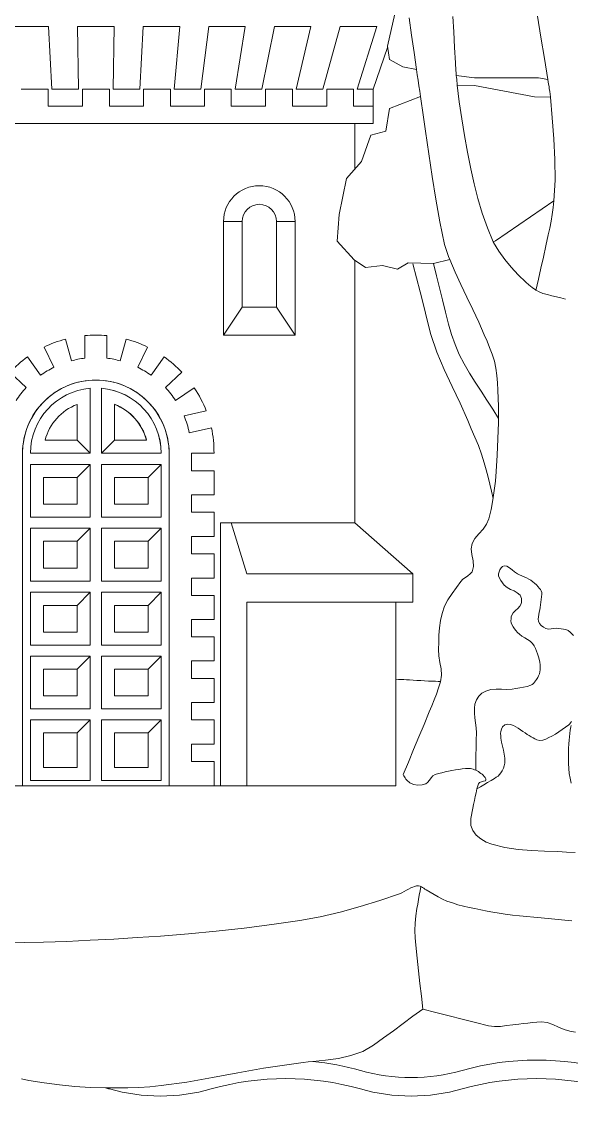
# Model space of a CAD drawing. Header units: metres. Extents: x 523239 to 523998, y 4669208 to 4669802.
# Drawn here: x 523824.61 to 523831.67, y 4669225.04 to 4669239.19 of the extents above; entities that cross this region are included whole.
import ezdxf

# ---------------------------------------------------------------- set-up
doc = ezdxf.new("R2010")
doc.units = ezdxf.units.M
doc.header["$MEASUREMENT"] = 0
doc.layers.add('992006 Lineas cajetin', color=7, linetype='Continuous', lineweight=0)

msp = doc.modelspace()

# ---------------------------------------------------------------- linework, layer by layer
at = {"layer": '992006 Lineas cajetin'}
for p, q in [((523829.311, 4669238.863), (523829.123, 4669238.327)), ((523829.123, 4669237.887), (523829.123, 4669238.107)), ((523821.987, 4669237.887), (523825.555, 4669237.887)), ((523829.123, 4669237.887), (523825.555, 4669237.887)), ((523828.889, 4669237.297), (523828.889, 4669237.887)), ((523827.439, 4669236.623), (523827.199, 4669236.623)), ((523827.199, 4669236.623), (523827.199, 4669235.159)), ((523827.439, 4669236.623), (523827.439, 4669235.519)), ((523827.883, 4669235.519), (523827.883, 4669236.623)), ((523828.121, 4669235.159), (523828.121, 4669236.623)), ((523828.889, 4669232.743), (523828.889, 4669236.123)), ((523827.439, 4669235.519), (523827.199, 4669235.159)), ((523827.883, 4669235.519), (523827.439, 4669235.519)), ((523827.883, 4669235.519), (523828.121, 4669235.159)), ((523828.121, 4669235.159), (523827.199, 4669235.159)), ((523825.627, 4669233.639), (523825.627, 4669234.475)), ((523825.795, 4669233.805), (523825.795, 4669234.267)), ((523825.795, 4669233.805), (523826.207, 4669233.805)), ((523824.613, 4669229.355), (523824.613, 4669233.639)), ((523825.627, 4669233.639), (523826.395, 4669233.639)), ((523826.499, 4669229.355), (523826.499, 4669233.639)), ((523825.627, 4669232.815), (523825.627, 4669233.495)), ((523825.627, 4669233.495), (523826.395, 4669233.495)), ((523826.395, 4669232.815), (523826.395, 4669233.495)), ((523825.795, 4669232.983), (523825.795, 4669233.327)), ((523825.795, 4669233.327), (523826.231, 4669233.327)), ((523826.231, 4669232.983), (523826.231, 4669233.327)), ((523827.079, 4669233.103), (523826.789, 4669233.103)), ((523825.795, 4669232.983), (523826.231, 4669232.983)), ((523825.627, 4669232.815), (523826.395, 4669232.815)), ((523824.715, 4669231.991), (523824.715, 4669232.671)), ((523825.483, 4669232.671), (523824.715, 4669232.671)), ((523825.483, 4669231.991), (523825.483, 4669232.671)), ((523825.627, 4669231.991), (523825.627, 4669232.671)), ((523825.627, 4669232.671), (523826.395, 4669232.671)), ((523826.395, 4669231.991), (523826.395, 4669232.671)), ((523828.889, 4669232.743), (523827.299, 4669232.743)), ((523828.889, 4669232.743), (523829.635, 4669232.085)), ((523824.883, 4669232.159), (523824.883, 4669232.505)), ((523825.315, 4669232.505), (523824.883, 4669232.505)), ((523825.315, 4669232.159), (523825.315, 4669232.505)), ((523825.795, 4669232.159), (523825.795, 4669232.505)), ((523825.795, 4669232.505), (523826.231, 4669232.505)), ((523826.231, 4669232.159), (523826.231, 4669232.505)), ((523827.079, 4669232.567), (523826.789, 4669232.567)), ((523827.079, 4669232.567), (523826.789, 4669232.567)), ((523827.079, 4669232.343), (523826.789, 4669232.343)), ((523825.315, 4669232.159), (523824.883, 4669232.159)), ((523825.795, 4669232.159), (523826.231, 4669232.159)), ((523825.483, 4669231.991), (523824.715, 4669231.991)), ((523825.627, 4669231.991), (523826.395, 4669231.991)), ((523827.079, 4669232.031), (523826.789, 4669232.031)), ((523827.079, 4669232.031), (523826.789, 4669232.031)), ((523824.715, 4669231.167), (523824.715, 4669231.847)), ((523825.483, 4669231.847), (523824.715, 4669231.847)), ((523825.483, 4669231.169), (523825.483, 4669231.847)), ((523825.627, 4669231.169), (523825.627, 4669231.847)), ((523825.627, 4669231.847), (523826.395, 4669231.847)), ((523826.395, 4669231.167), (523826.395, 4669231.847)), ((523827.079, 4669231.807), (523826.789, 4669231.807)), ((523827.079, 4669231.807), (523826.789, 4669231.807)), ((523825.315, 4669231.679), (523824.883, 4669231.679)), ((523824.883, 4669231.335), (523824.883, 4669231.679)), ((523825.315, 4669231.335), (523825.315, 4669231.679)), ((523825.795, 4669231.335), (523825.795, 4669231.679)), ((523825.795, 4669231.679), (523826.231, 4669231.679)), ((523826.231, 4669231.335), (523826.231, 4669231.679)), ((523829.417, 4669229.355), (523829.417, 4669231.719)), ((523827.079, 4669231.497), (523826.789, 4669231.497)), ((523827.079, 4669231.497), (523826.789, 4669231.497)), ((523825.315, 4669231.335), (523824.883, 4669231.335)), ((523825.795, 4669231.335), (523826.231, 4669231.335)), ((523827.079, 4669231.273), (523826.789, 4669231.273)), ((523827.079, 4669231.273), (523826.789, 4669231.273)), ((523827.079, 4669231.273), (523826.789, 4669231.273)), ((523825.483, 4669231.167), (523824.715, 4669231.167)), ((523825.627, 4669231.167), (523826.395, 4669231.167)), ((523824.715, 4669230.345), (523824.715, 4669231.025)), ((523825.483, 4669231.025), (523824.715, 4669231.025)), ((523825.483, 4669230.345), (523825.483, 4669231.025)), ((523825.627, 4669230.345), (523825.627, 4669231.025)), ((523825.627, 4669231.025), (523826.395, 4669231.025)), ((523826.395, 4669230.345), (523826.395, 4669231.025)), ((523827.079, 4669230.963), (523826.789, 4669230.963)), ((523827.079, 4669230.963), (523826.789, 4669230.963)), ((523824.883, 4669230.513), (523824.883, 4669230.857)), ((523825.315, 4669230.857), (523824.883, 4669230.857)), ((523825.315, 4669230.513), (523825.315, 4669230.857)), ((523825.795, 4669230.513), (523825.795, 4669230.857)), ((523825.795, 4669230.857), (523826.231, 4669230.857)), ((523826.231, 4669230.513), (523826.231, 4669230.857)), ((523827.079, 4669230.737), (523826.789, 4669230.737)), ((523827.079, 4669230.737), (523826.789, 4669230.737)), ((523827.079, 4669230.737), (523826.789, 4669230.737)), ((523827.079, 4669230.737), (523826.789, 4669230.737)), ((523825.315, 4669230.513), (523824.883, 4669230.513)), ((523825.795, 4669230.513), (523826.231, 4669230.513)), ((523827.079, 4669230.427), (523826.789, 4669230.427)), ((523827.079, 4669230.427), (523826.789, 4669230.427)), ((523825.483, 4669230.345), (523824.715, 4669230.345)), ((523825.627, 4669230.345), (523826.395, 4669230.345)), ((523825.627, 4669229.425), (523825.627, 4669230.203)), ((523825.627, 4669230.203), (523826.395, 4669230.203)), ((523826.395, 4669229.425), (523826.395, 4669230.203)), ((523827.079, 4669230.203), (523826.789, 4669230.203)), ((523827.079, 4669230.203), (523826.789, 4669230.203)), ((523827.079, 4669230.203), (523826.789, 4669230.203)), ((523827.079, 4669230.203), (523826.789, 4669230.203)), ((523827.079, 4669230.203), (523826.789, 4669230.203)), ((523825.795, 4669229.591), (523825.795, 4669230.035)), ((523825.795, 4669230.035), (523826.231, 4669230.035)), ((523826.231, 4669229.591), (523826.231, 4669230.035)), ((523827.079, 4669229.891), (523826.789, 4669229.891)), ((523827.079, 4669229.891), (523826.789, 4669229.891)), ((523826.231, 4669229.591), (523825.795, 4669229.591)), ((523826.395, 4669229.425), (523825.627, 4669229.425)), ((523824.613, 4669229.355), (523825.555, 4669229.355)), ((523826.499, 4669229.355), (523825.555, 4669229.355)), ((523827.159, 4669229.355), (523827.079, 4669229.355)), ((523829.417, 4669229.355), (523827.499, 4669229.355))]:
    msp.add_line(p, q, dxfattribs=at)
at = {"layer": '992006 Lineas cajetin', "extrusion": (0, 0, -1)}
for points in [[(-523829.59, 4669239.244), (-523829.62, 4669239.023), (-523829.652, 4669238.801), (-523829.683, 4669238.579), (-523829.505, 4669238.615), (-523829.335, 4669238.711), (-523829.311, 4669238.883), (-523829.427, 4669239.393)], [(-523831.239, 4669239.269), (-523831.283, 4669238.996), (-523831.328, 4669238.724), (-523831.373, 4669238.451), (-523831.251, 4669238.475), (-523830.427, 4669238.471), (-523830.195, 4669238.503), (-523830.192, 4669238.536), (-523830.19, 4669238.568), (-523830.187, 4669238.601), (-523830.185, 4669238.633), (-523830.183, 4669238.665), (-523830.173, 4669238.865), (-523830.162, 4669239.065), (-523830.152, 4669239.265)], [(-523829.683, 4669238.579), (-523829.693, 4669238.51), (-523829.704, 4669238.441), (-523829.714, 4669238.372), (-523829.725, 4669238.303), (-523829.735, 4669238.233)], [(-523830.111, 4669236.135), (-523830.18, 4669235.971), (-523830.254, 4669235.81), (-523830.331, 4669235.649), (-523830.408, 4669235.489), (-523830.483, 4669235.327), (-523830.52, 4669235.246), (-523830.555, 4669235.165), (-523830.59, 4669235.083), (-523830.624, 4669235), (-523830.657, 4669234.915), (-523830.685, 4669234.825), (-523830.705, 4669234.732), (-523830.718, 4669234.639), (-523830.726, 4669234.545), (-523830.731, 4669234.451), (-523830.737, 4669234.242), (-523830.736, 4669234.032), (-523830.73, 4669233.823), (-523830.721, 4669233.613), (-523830.709, 4669233.403), (-523830.699, 4669233.28), (-523830.684, 4669233.158), (-523830.665, 4669233.036), (-523830.642, 4669232.914), (-523830.615, 4669232.793), (-523830.585, 4669232.723), (-523830.539, 4669232.661), (-523830.485, 4669232.601), (-523830.435, 4669232.542), (-523830.397, 4669232.477), (-523830.386, 4669232.408), (-523830.396, 4669232.332), (-523830.412, 4669232.254), (-523830.417, 4669232.179), (-523830.397, 4669232.111), (-523830.373, 4669232.083), (-523830.343, 4669232.059), (-523830.312, 4669232.038), (-523830.281, 4669232.015), (-523830.255, 4669231.987), (-523830.197, 4669231.911), (-523830.14, 4669231.833), (-523830.087, 4669231.752), (-523830.043, 4669231.667), (-523830.011, 4669231.575), (-523829.992, 4669231.483), (-523829.979, 4669231.39), (-523829.972, 4669231.297), (-523829.969, 4669231.204), (-523829.967, 4669231.111), (-523829.972, 4669231.028), (-523829.985, 4669230.945), (-523829.998, 4669230.861), (-523830.003, 4669230.778), (-523829.991, 4669230.695), (-523829.967, 4669230.615), (-523829.939, 4669230.537), (-523829.91, 4669230.46), (-523829.879, 4669230.384), (-523829.847, 4669230.307), (-523829.78, 4669230.146), (-523829.713, 4669229.984), (-523829.646, 4669229.822), (-523829.579, 4669229.661), (-523829.511, 4669229.499)], [(-523831.677, 4669230.182), (-523831.666, 4669230.167), (-523831.655, 4669230.151), (-523831.643, 4669230.139), (-523831.6, 4669230.109), (-523831.558, 4669230.079), (-523831.514, 4669230.05), (-523831.47, 4669230.022), (-523831.423, 4669229.995), (-523831.385, 4669229.976), (-523831.346, 4669229.957), (-523831.307, 4669229.944), (-523831.268, 4669229.94), (-523831.231, 4669229.947), (-523831.206, 4669229.959), (-523831.182, 4669229.972), (-523831.157, 4669229.987), (-523831.133, 4669230.002), (-523831.109, 4669230.017), (-523831.079, 4669230.037), (-523831.05, 4669230.056), (-523831.021, 4669230.077), (-523830.992, 4669230.096), (-523830.963, 4669230.115), (-523830.931, 4669230.132), (-523830.894, 4669230.145), (-523830.855, 4669230.148), (-523830.82, 4669230.14), (-523830.791, 4669230.115), (-523830.775, 4669230.086), (-523830.767, 4669230.056), (-523830.765, 4669230.027), (-523830.766, 4669229.997), (-523830.769, 4669229.967), (-523830.777, 4669229.916), (-523830.789, 4669229.865), (-523830.802, 4669229.814), (-523830.813, 4669229.763), (-523830.819, 4669229.711), (-523830.82, 4669229.679), (-523830.818, 4669229.646), (-523830.813, 4669229.613), (-523830.803, 4669229.58), (-523830.787, 4669229.547), (-523830.77, 4669229.522), (-523830.752, 4669229.5), (-523830.732, 4669229.481), (-523830.71, 4669229.464), (-523830.687, 4669229.449), (-523830.642, 4669229.423), (-523830.597, 4669229.396), (-523830.551, 4669229.369), (-523830.506, 4669229.342), (-523830.461, 4669229.315), (-523830.464, 4669229.329), (-523830.468, 4669229.342), (-523830.472, 4669229.355), (-523830.475, 4669229.368), (-523830.479, 4669229.381), (-523830.493, 4669229.398), (-523830.519, 4669229.407), (-523830.547, 4669229.413), (-523830.57, 4669229.42), (-523830.577, 4669229.431), (-523830.573, 4669229.445), (-523830.565, 4669229.46), (-523830.554, 4669229.476), (-523830.541, 4669229.491), (-523830.527, 4669229.503), (-523830.511, 4669229.515), (-523830.495, 4669229.526), (-523830.479, 4669229.537), (-523830.462, 4669229.546), (-523830.445, 4669229.555), (-523830.447, 4669229.652), (-523830.448, 4669229.749), (-523830.45, 4669229.846), (-523830.451, 4669229.943), (-523830.453, 4669230.039), (-523830.451, 4669230.103), (-523830.444, 4669230.166), (-523830.435, 4669230.229), (-523830.428, 4669230.292), (-523830.427, 4669230.355), (-523830.435, 4669230.408), (-523830.455, 4669230.46), (-523830.485, 4669230.508), (-523830.525, 4669230.547), (-523830.573, 4669230.575), (-523830.641, 4669230.594), (-523830.71, 4669230.6), (-523830.778, 4669230.598), (-523830.847, 4669230.596), (-523830.915, 4669230.601), (-523830.963, 4669230.608), (-523831.012, 4669230.615), (-523831.06, 4669230.624), (-523831.107, 4669230.635), (-523831.155, 4669230.651), (-523831.173, 4669230.661), (-523831.189, 4669230.674), (-523831.202, 4669230.688), (-523831.215, 4669230.705), (-523831.227, 4669230.723), (-523831.242, 4669230.748), (-523831.254, 4669230.772), (-523831.264, 4669230.797), (-523831.271, 4669230.822), (-523831.275, 4669230.847), (-523831.276, 4669230.881), (-523831.273, 4669230.915), (-523831.268, 4669230.949), (-523831.26, 4669230.984), (-523831.251, 4669231.017), (-523831.24, 4669231.053), (-523831.229, 4669231.089), (-523831.215, 4669231.123), (-523831.198, 4669231.156), (-523831.177, 4669231.187), (-523831.147, 4669231.217), (-523831.113, 4669231.24), (-523831.076, 4669231.261), (-523831.04, 4669231.282), (-523831.007, 4669231.307), (-523830.984, 4669231.33), (-523830.963, 4669231.354), (-523830.943, 4669231.378), (-523830.925, 4669231.404), (-523830.909, 4669231.431), (-523830.901, 4669231.454), (-523830.898, 4669231.479), (-523830.899, 4669231.504), (-523830.903, 4669231.529), (-523830.909, 4669231.551), (-523830.927, 4669231.583), (-523830.955, 4669231.612), (-523830.986, 4669231.639), (-523831.014, 4669231.667), (-523831.031, 4669231.697), (-523831.035, 4669231.718), (-523831.036, 4669231.742), (-523831.033, 4669231.766), (-523831.026, 4669231.789), (-523831.015, 4669231.809), (-523830.98, 4669231.842), (-523830.938, 4669231.865), (-523830.892, 4669231.885), (-523830.849, 4669231.908), (-523830.811, 4669231.941), (-523830.789, 4669231.969), (-523830.767, 4669231.999), (-523830.75, 4669232.029), (-523830.74, 4669232.058), (-523830.739, 4669232.087), (-523830.746, 4669232.111), (-523830.757, 4669232.137), (-523830.772, 4669232.161), (-523830.791, 4669232.179), (-523830.811, 4669232.187), (-523830.845, 4669232.183), (-523830.878, 4669232.164), (-523830.912, 4669232.137), (-523830.946, 4669232.11), (-523830.981, 4669232.087), (-523831.01, 4669232.073), (-523831.039, 4669232.06), (-523831.069, 4669232.046), (-523831.098, 4669232.032), (-523831.127, 4669232.017), (-523831.153, 4669232.002), (-523831.178, 4669231.984), (-523831.202, 4669231.965), (-523831.225, 4669231.943), (-523831.247, 4669231.919), (-523831.262, 4669231.902), (-523831.277, 4669231.883), (-523831.288, 4669231.864), (-523831.296, 4669231.844), (-523831.297, 4669231.823), (-523831.293, 4669231.789), (-523831.289, 4669231.755), (-523831.283, 4669231.72), (-523831.278, 4669231.686), (-523831.273, 4669231.651), (-523831.268, 4669231.622), (-523831.263, 4669231.592), (-523831.258, 4669231.563), (-523831.253, 4669231.533), (-523831.249, 4669231.503), (-523831.252, 4669231.474), (-523831.266, 4669231.446), (-523831.289, 4669231.421), (-523831.317, 4669231.4), (-523831.347, 4669231.383), (-523831.38, 4669231.374), (-523831.414, 4669231.375), (-523831.448, 4669231.38), (-523831.482, 4669231.385), (-523831.515, 4669231.383), (-523831.545, 4669231.378), (-523831.576, 4669231.373), (-523831.605, 4669231.366), (-523831.634, 4669231.354), (-523831.661, 4669231.335), (-523831.703, 4669231.291)], [(-523831.674, 4669229.39), (-523831.659, 4669229.452), (-523831.649, 4669229.515), (-523831.643, 4669229.579), (-523831.64, 4669229.643), (-523831.639, 4669229.707), (-523831.639, 4669229.77), (-523831.64, 4669229.834), (-523831.643, 4669229.897), (-523831.646, 4669229.941), (-523831.651, 4669229.985), (-523831.656, 4669230.028), (-523831.661, 4669230.072), (-523831.667, 4669230.115), (-523831.671, 4669230.131)], [(-523831.682, 4669227.617), (-523831.55, 4669227.63), (-523831.418, 4669227.641), (-523831.287, 4669227.653), (-523831.194, 4669227.663), (-523831.101, 4669227.672), (-523831.008, 4669227.681), (-523830.916, 4669227.69), (-523830.823, 4669227.701), (-523830.745, 4669227.713), (-523830.667, 4669227.726), (-523830.59, 4669227.741), (-523830.512, 4669227.757), (-523830.435, 4669227.773), (-523830.362, 4669227.789), (-523830.288, 4669227.805), (-523830.216, 4669227.824), (-523830.144, 4669227.846), (-523830.073, 4669227.871), (-523830.017, 4669227.896), (-523829.963, 4669227.924), (-523829.91, 4669227.954), (-523829.857, 4669227.985), (-523829.805, 4669228.015), (-523829.79, 4669228.025), (-523829.775, 4669228.035), (-523829.761, 4669228.046), (-523829.746, 4669228.055), (-523829.731, 4669228.063), (-523829.708, 4669228.068), (-523829.684, 4669228.066), (-523829.659, 4669228.059), (-523829.634, 4669228.05), (-523829.611, 4669228.039), (-523829.581, 4669228.025), (-523829.553, 4669228.009), (-523829.524, 4669227.993), (-523829.495, 4669227.978), (-523829.465, 4669227.965), (-523829.212, 4669227.879), (-523828.958, 4669227.799), (-523828.702, 4669227.727), (-523828.443, 4669227.666), (-523828.181, 4669227.619), (-523827.823, 4669227.569), (-523827.465, 4669227.523), (-523827.106, 4669227.482), (-523826.747, 4669227.448), (-523826.387, 4669227.419), (-523826.086, 4669227.4), (-523825.786, 4669227.381), (-523825.485, 4669227.365), (-523825.184, 4669227.351), (-523824.883, 4669227.339), (-523824.636, 4669227.336), (-523824.389, 4669227.341)]]:
    msp.add_lwpolyline(points, dxfattribs=at)
at = {"layer": '992006 Lineas cajetin'}
for points in [[(523824.597, 4669238.327), (523824.943, 4669238.327), (523824.943, 4669238.107), (523825.383, 4669238.107), (523825.383, 4669238.327), (523825.555, 4669238.327), (523825.731, 4669238.327), (523825.731, 4669238.107), (523826.171, 4669238.107), (523826.171, 4669238.327), (523826.515, 4669238.327), (523826.515, 4669238.107), (523826.955, 4669238.107), (523826.955, 4669238.327), (523827.299, 4669238.327), (523827.299, 4669238.107), (523827.739, 4669238.107), (523827.739, 4669238.327), (523828.087, 4669238.327), (523828.087, 4669238.107), (523828.527, 4669238.107), (523828.527, 4669238.327), (523828.871, 4669238.327), (523828.871, 4669238.107), (523829.123, 4669238.107), (523829.123, 4669238.327), (523828.919, 4669238.327), (523829.171, 4669239.133), (523828.699, 4669239.133), (523828.479, 4669238.327), (523828.135, 4669238.327), (523828.323, 4669239.133), (523827.855, 4669239.133), (523827.691, 4669238.327), (523827.347, 4669238.327), (523827.479, 4669239.133), (523827.011, 4669239.133), (523826.907, 4669238.327), (523826.563, 4669238.327), (523826.637, 4669239.133), (523826.167, 4669239.133), (523826.123, 4669238.327), (523825.779, 4669238.327), (523825.791, 4669239.133), (523825.555, 4669239.133), (523825.319, 4669239.133), (523825.335, 4669238.327), (523824.991, 4669238.327), (523824.947, 4669239.133), (523824.475, 4669239.133)], [(523830.195, 4669238.503), (523830.197, 4669238.479), (523830.2, 4669238.454), (523830.202, 4669238.429), (523830.204, 4669238.404), (523830.207, 4669238.379)], [(523831.409, 4669238.223), (523831.407, 4669238.239), (523831.404, 4669238.255), (523831.402, 4669238.271), (523831.399, 4669238.287), (523831.397, 4669238.303), (523831.392, 4669238.333), (523831.388, 4669238.363), (523831.383, 4669238.392), (523831.378, 4669238.422), (523831.373, 4669238.451)], [(523831.219, 4669235.735), (523831.251, 4669235.879), (523831.283, 4669236.022), (523831.315, 4669236.165), (523831.347, 4669236.308), (523831.379, 4669236.451), (523831.397, 4669236.538), (523831.414, 4669236.626), (523831.428, 4669236.713), (523831.44, 4669236.801), (523831.451, 4669236.889)], [(523830.671, 4669236.359), (523830.672, 4669236.358), (523830.673, 4669236.356), (523830.673, 4669236.355), (523830.674, 4669236.353), (523830.675, 4669236.351), (523830.742, 4669236.239), (523830.818, 4669236.134), (523830.902, 4669236.034), (523830.993, 4669235.937), (523831.089, 4669235.843), (523831.129, 4669235.806), (523831.17, 4669235.771), (523831.214, 4669235.741), (523831.26, 4669235.715), (523831.309, 4669235.697), (523831.367, 4669235.682), (523831.425, 4669235.667), (523831.483, 4669235.652), (523831.541, 4669235.638), (523831.599, 4669235.623)], [(523829.635, 4669236.079), (523829.682, 4669235.897), (523829.728, 4669235.715), (523829.775, 4669235.533), (523829.821, 4669235.351), (523829.869, 4669235.169), (523829.943, 4669234.94), (523830.037, 4669234.718), (523830.14, 4669234.499), (523830.245, 4669234.281), (523830.343, 4669234.059), (523830.388, 4669233.952), (523830.434, 4669233.844), (523830.479, 4669233.736), (523830.52, 4669233.627), (523830.555, 4669233.515), (523830.579, 4669233.424), (523830.603, 4669233.332), (523830.625, 4669233.24), (523830.647, 4669233.148), (523830.669, 4669233.055)], [(523829.901, 4669236.081), (523829.94, 4669235.925), (523829.979, 4669235.769), (523830.017, 4669235.613), (523830.056, 4669235.457), (523830.095, 4669235.301), (523830.133, 4669235.169), (523830.179, 4669235.039), (523830.233, 4669234.911), (523830.295, 4669234.788), (523830.365, 4669234.669), (523830.439, 4669234.553), (523830.514, 4669234.436), (523830.588, 4669234.32), (523830.663, 4669234.204), (523830.737, 4669234.087)], [(523829.417, 4669230.727), (523829.452, 4669230.726), (523829.487, 4669230.724), (523829.521, 4669230.723), (523829.556, 4669230.721), (523829.591, 4669230.719), (523829.64, 4669230.717), (523829.689, 4669230.713), (523829.737, 4669230.709), (523829.786, 4669230.706), (523829.835, 4669230.703), (523829.866, 4669230.703), (523829.897, 4669230.702), (523829.929, 4669230.701), (523829.96, 4669230.7), (523829.991, 4669230.699)], [(523829.511, 4669229.499), (523829.52, 4669229.485), (523829.529, 4669229.471), (523829.538, 4669229.456), (523829.547, 4669229.442), (523829.557, 4669229.427), (523829.595, 4669229.393), (523829.644, 4669229.373), (523829.7, 4669229.365), (523829.754, 4669229.367), (523829.801, 4669229.379), (523829.826, 4669229.398), (523829.848, 4669229.426), (523829.87, 4669229.457), (523829.894, 4669229.484), (523829.923, 4669229.501), (523829.966, 4669229.513), (523830.008, 4669229.524), (523830.052, 4669229.534), (523830.095, 4669229.543), (523830.139, 4669229.551), (523830.183, 4669229.559), (523830.227, 4669229.566), (523830.271, 4669229.572), (523830.315, 4669229.576), (523830.359, 4669229.577), (523830.377, 4669229.576), (523830.394, 4669229.573), (523830.412, 4669229.568), (523830.429, 4669229.562), (523830.445, 4669229.555)], [(523830.461, 4669229.315), (523830.449, 4669229.266), (523830.438, 4669229.216), (523830.427, 4669229.166), (523830.417, 4669229.115), (523830.407, 4669229.065), (523830.398, 4669229.022), (523830.389, 4669228.978), (523830.383, 4669228.933), (523830.38, 4669228.889), (523830.383, 4669228.845), (523830.406, 4669228.778), (523830.45, 4669228.719), (523830.51, 4669228.67), (523830.579, 4669228.631), (523830.651, 4669228.603), (523830.821, 4669228.562), (523830.991, 4669228.535), (523831.161, 4669228.52), (523831.331, 4669228.512), (523831.501, 4669228.507), (523831.613, 4669228.502), (523831.724, 4669228.496)], [(523829.739, 4669228.059), (523829.729, 4669228.003), (523829.719, 4669227.946), (523829.709, 4669227.889), (523829.699, 4669227.832), (523829.689, 4669227.775), (523829.675, 4669227.681), (523829.667, 4669227.587), (523829.663, 4669227.491), (523829.666, 4669227.396), (523829.673, 4669227.301), (523829.691, 4669227.137), (523829.709, 4669226.973), (523829.727, 4669226.808), (523829.745, 4669226.644), (523829.763, 4669226.479)], [(523825.679, 4669225.463), (523825.822, 4669225.463), (523825.966, 4669225.465), (523826.109, 4669225.47), (523826.252, 4669225.479), (523826.395, 4669225.493), (523826.727, 4669225.54), (523827.056, 4669225.597), (523827.385, 4669225.658), (523827.713, 4669225.717), (523828.043, 4669225.767), (523828.104, 4669225.776), (523828.165, 4669225.784), (523828.226, 4669225.791), (523828.288, 4669225.799), (523828.349, 4669225.805)]]:
    msp.add_lwpolyline(points, dxfattribs=at)
at = {"layer": '992006 Lineas cajetin', "extrusion": (0, 0, -1)}
for points in [[(-523830.207, 4669238.379), (-523830.427, 4669238.373), (-523831.203, 4669238.229), (-523831.409, 4669238.223), (-523831.428, 4669237.956), (-523831.449, 4669237.689), (-523831.465, 4669237.422), (-523831.468, 4669237.155), (-523831.451, 4669236.889), (-523830.699, 4669236.375), (-523830.671, 4669236.359), (-523830.595, 4669236.542), (-523830.529, 4669236.728), (-523830.472, 4669236.917), (-523830.423, 4669237.108), (-523830.381, 4669237.301), (-523830.339, 4669237.516), (-523830.3, 4669237.731), (-523830.264, 4669237.947), (-523830.233, 4669238.163)], [(-523825.483, 4669232.815), (-523824.715, 4669232.815), (-523824.715, 4669233.495), (-523825.483, 4669233.495), (-523825.315, 4669233.327), (-523824.883, 4669233.327), (-523824.883, 4669232.983), (-523825.315, 4669232.983), (-523825.315, 4669233.327), (-523825.483, 4669233.495)], [(-523826.395, 4669232.815), (-523825.627, 4669232.815), (-523825.627, 4669233.495), (-523826.395, 4669233.495), (-523826.231, 4669233.327), (-523825.795, 4669233.327), (-523825.795, 4669232.983), (-523826.231, 4669232.983), (-523826.231, 4669233.327), (-523826.395, 4669233.495)], [(-523825.483, 4669231.991), (-523824.715, 4669231.991), (-523824.715, 4669232.671), (-523825.483, 4669232.671), (-523825.315, 4669232.505), (-523824.883, 4669232.505), (-523824.883, 4669232.159), (-523825.315, 4669232.159), (-523825.315, 4669232.505), (-523825.483, 4669232.671)], [(-523826.395, 4669231.991), (-523825.627, 4669231.991), (-523825.627, 4669232.671), (-523826.395, 4669232.671), (-523826.231, 4669232.505), (-523825.795, 4669232.505), (-523825.795, 4669232.159), (-523826.231, 4669232.159), (-523826.231, 4669232.505), (-523826.395, 4669232.671)], [(-523825.483, 4669231.167), (-523824.715, 4669231.167), (-523824.715, 4669231.847), (-523825.483, 4669231.847), (-523825.315, 4669231.679), (-523824.883, 4669231.679), (-523824.883, 4669231.335), (-523825.315, 4669231.335), (-523825.315, 4669231.679), (-523825.483, 4669231.847)], [(-523826.395, 4669231.167), (-523825.627, 4669231.167), (-523825.627, 4669231.847), (-523826.395, 4669231.847), (-523826.231, 4669231.679), (-523825.795, 4669231.679), (-523825.795, 4669231.335), (-523826.231, 4669231.335), (-523826.231, 4669231.679), (-523826.395, 4669231.847)], [(-523825.483, 4669230.345), (-523824.715, 4669230.345), (-523824.715, 4669231.025), (-523825.483, 4669231.025), (-523825.315, 4669230.857), (-523824.883, 4669230.857), (-523824.883, 4669230.513), (-523825.315, 4669230.513), (-523825.315, 4669230.857), (-523825.483, 4669231.025)], [(-523826.395, 4669230.345), (-523825.627, 4669230.345), (-523825.627, 4669231.025), (-523826.395, 4669231.025), (-523826.231, 4669230.857), (-523825.795, 4669230.857), (-523825.795, 4669230.513), (-523826.231, 4669230.513), (-523826.231, 4669230.857), (-523826.395, 4669231.025)], [(-523825.483, 4669229.425), (-523824.715, 4669229.425), (-523824.715, 4669230.203), (-523825.483, 4669230.203), (-523825.315, 4669230.035), (-523824.883, 4669230.035), (-523824.883, 4669229.591), (-523825.315, 4669229.591), (-523825.315, 4669230.035), (-523825.483, 4669230.203)], [(-523826.395, 4669229.425), (-523825.627, 4669229.425), (-523825.627, 4669230.203), (-523826.395, 4669230.203), (-523826.231, 4669230.035), (-523825.795, 4669230.035), (-523825.795, 4669229.591), (-523826.231, 4669229.591), (-523826.231, 4669230.035), (-523826.395, 4669230.203)]]:
    msp.add_lwpolyline(points, close=True, dxfattribs=at)
at = {"layer": '992006 Lineas cajetin'}
for points in [[(523830.111, 4669236.135), (523830.096, 4669236.173), (523830.082, 4669236.211), (523830.068, 4669236.249), (523830.055, 4669236.288), (523830.045, 4669236.327), (523829.984, 4669236.618), (523829.931, 4669236.909), (523829.884, 4669237.201), (523829.841, 4669237.494), (523829.799, 4669237.787), (523829.786, 4669237.877), (523829.773, 4669237.966), (523829.761, 4669238.055), (523829.748, 4669238.144), (523829.735, 4669238.233), (523829.335, 4669238.077), (523829.287, 4669237.787), (523829.095, 4669237.735), (523828.975, 4669237.395), (523828.781, 4669237.175), (523828.687, 4669236.711), (523828.663, 4669236.369), (523828.881, 4669236.127), (523829.027, 4669236.029), (523829.245, 4669236.055), (523829.439, 4669236.007), (523829.575, 4669236.091), (523829.901, 4669236.081)], [(523829.635, 4669232.085), (523827.499, 4669232.085), (523827.299, 4669232.743), (523827.159, 4669232.743), (523827.159, 4669229.355), (523827.499, 4669229.355), (523827.499, 4669231.719), (523829.635, 4669231.719)]]:
    msp.add_lwpolyline(points, close=True, dxfattribs=at)
at = {"layer": '992006 Lineas cajetin', "extrusion": (0, 0, -1), "flags": 128}
for points in [[(-523827.199, 4669235.159), (-523827.199, 4669236.623, 1), (-523828.121, 4669236.623), (-523827.881, 4669236.623, -1), (-523827.439, 4669236.623), (-523827.439, 4669235.519), (-523827.199, 4669235.159)], [(-523824.715, 4669233.639, 0.389412), (-523825.483, 4669234.475), (-523825.483, 4669233.639), (-523825.315, 4669233.805), (-523825.315, 4669234.267, -0.243837), (-523824.903, 4669233.805), (-523825.315, 4669233.805), (-523825.483, 4669233.639), (-523824.715, 4669233.639)]]:
    msp.add_lwpolyline(points, format="xyb", close=True, dxfattribs=at)
at = {"layer": '992006 Lineas cajetin', "flags": 128}
for points in [[(523824.035, 4669229.355), (523824.613, 4669229.355), (523824.613, 4669233.639, -0.414214), (523825.556, 4669234.581, -0.414214), (523826.499, 4669233.639), (523826.499, 4669229.355), (523827.079, 4669229.355), (523827.079, 4669229.667), (523826.789, 4669229.667), (523826.789, 4669229.891), (523827.079, 4669229.891), (523827.079, 4669230.203), (523826.789, 4669230.203), (523826.789, 4669230.427), (523827.079, 4669230.427), (523827.079, 4669230.737), (523826.789, 4669230.737), (523826.789, 4669230.963), (523827.079, 4669230.963), (523827.079, 4669231.273), (523826.789, 4669231.273), (523826.789, 4669231.497), (523827.079, 4669231.497), (523827.079, 4669231.807), (523826.789, 4669231.807), (523826.789, 4669232.031), (523827.079, 4669232.031), (523827.079, 4669232.343), (523826.789, 4669232.343), (523826.789, 4669232.567), (523827.079, 4669232.567), (523827.079, 4669232.879), (523826.789, 4669232.879), (523826.789, 4669233.103), (523827.079, 4669233.103), (523827.079, 4669233.413), (523826.789, 4669233.413), (523826.789, 4669233.639), (523827.079, 4669233.639), (523827.077, 4669233.638, 0.054491), (523827.043, 4669233.967), (523826.759, 4669233.903, 0.045828), (523826.691, 4669234.119), (523826.977, 4669234.183, 0.055272), (523826.823, 4669234.479), (523826.583, 4669234.319, 0.042286), (523826.451, 4669234.483), (523826.663, 4669234.681, 0.049829), (523826.435, 4669234.879), (523826.269, 4669234.643, 0.040573), (523826.095, 4669234.745), (523826.223, 4669235.005, 0.048698), (523825.947, 4669235.107), (523825.871, 4669234.827, 0.035613), (523825.699, 4669234.863), (523825.699, 4669235.153, 0.023624), (523825.556, 4669235.159, 0.023624), (523825.413, 4669235.153), (523825.413, 4669234.863, 0.035613), (523825.241, 4669234.827), (523825.167, 4669235.107, 0.048698), (523824.889, 4669235.005), (523825.017, 4669234.745, 0.040573), (523824.845, 4669234.643), (523824.677, 4669234.879, 0.049829), (523824.451, 4669234.681), (523824.659, 4669234.483, 0.042286), (523824.531, 4669234.319)], [(523835.793, 4669224.299, 0.035381), (523836.87, 4669225.488, 0.01059), (523836.726, 4669225.45, -0.13963), (523835.416, 4669225.45, 0.139644), (523833.498, 4669225.45, -0.13963), (523832.188, 4669225.45, 0.139644), (523830.27, 4669225.45, -0.13963), (523828.96, 4669225.45, 0.139644), (523827.042, 4669225.45, -0.13963), (523825.732, 4669225.45), (523825.679, 4669225.463), (523825.481, 4669225.47), (523825.284, 4669225.483), (523825.087, 4669225.503), (523824.89, 4669225.529), (523824.695, 4669225.561), (523824.676, 4669225.565), (523824.657, 4669225.569), (523824.637, 4669225.572), (523824.618, 4669225.576), (523824.599, 4669225.579, 0.056937)]]:
    msp.add_lwpolyline(points, format="xyb", dxfattribs=at)
msp.add_lwpolyline([(523826.397, 4669233.638, 0.389412), (523825.627, 4669234.475), (523825.627, 4669233.639), (523825.795, 4669233.805), (523825.795, 4669234.267, -0.243837), (523826.207, 4669233.805), (523825.795, 4669233.805), (523825.627, 4669233.639), (523826.395, 4669233.639), (523826.397, 4669233.638)], format="xyb", close=True, dxfattribs=at)
at = {"layer": '992006 Lineas cajetin', "extrusion": (0, 0, -1), "flags": 128}
msp.add_lwpolyline([(-523832.188, 4669225.689, -0.139644), (-523830.27, 4669225.689, 0.13963), (-523828.96, 4669225.689, -0.044489), (-523828.349, 4669225.805), (-523828.513, 4669225.821), (-523828.677, 4669225.844), (-523828.838, 4669225.88), (-523828.991, 4669225.935), (-523829.131, 4669226.015), (-523829.258, 4669226.108), (-523829.385, 4669226.2), (-523829.511, 4669226.293), (-523829.637, 4669226.386), (-523829.763, 4669226.479), (-523829.932, 4669226.436), (-523830.102, 4669226.392), (-523830.271, 4669226.348), (-523830.441, 4669226.305), (-523830.611, 4669226.263), (-523830.687, 4669226.253), (-523830.765, 4669226.256), (-523830.843, 4669226.266), (-523830.921, 4669226.278), (-523830.999, 4669226.287), (-523831.057, 4669226.293), (-523831.116, 4669226.299), (-523831.174, 4669226.306), (-523831.233, 4669226.311), (-523831.291, 4669226.315), (-523831.365, 4669226.307), (-523831.438, 4669226.281), (-523831.509, 4669226.248), (-523831.581, 4669226.216), (-523831.655, 4669226.195), (-523831.727, 4669226.184)], format="xyb", dxfattribs=at)
at = {"layer": '992006 Lineas cajetin'}
for centre, radius, start, end in [((523827.66, 4669236.623), 0.461, 0, 180), ((523827.66, 4669236.623), 0.221, 0, 180), ((523825.556, 4669233.638), 0.943, 90, 180), ((523825.556, 4669233.638), 0.943, 0, 90), ((523825.556, 4669233.638), 0.841, 0, 85.1061), ((523825.556, 4669233.638), 0.674, 14.3904, 69.2041), ((523824.773, 4669222.084), 3.5, 74.0992, 74.9876)]:
    msp.add_arc(centre, radius, start, end, dxfattribs=at)

doc.saveas('drawing.dxf')
